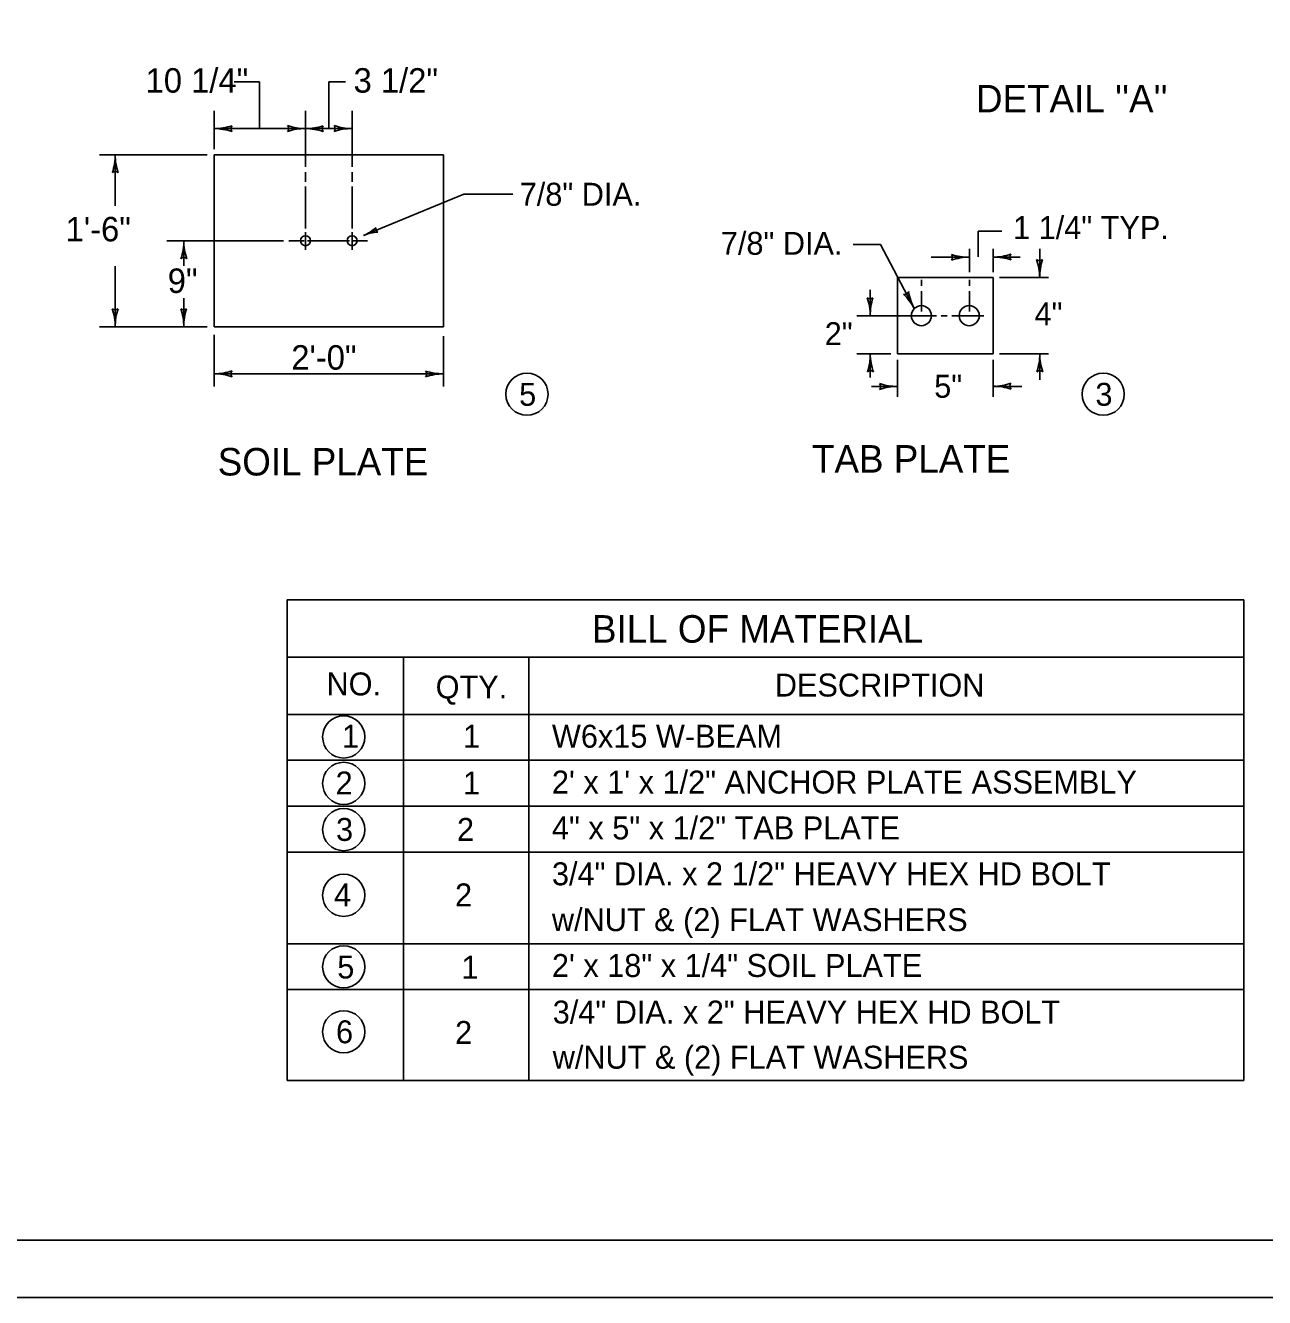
# Model space of a CAD drawing. Extents: x 999.6 to 1036.9, y 999.5 to 1022.9.
# Drawn here: x 1018.12 to 1028.93, y 1000 to 1011.1 of the extents above; entities that cross this region are included whole.
import ezdxf

# ---------------------------------------------------------------- set-up
doc = ezdxf.new("R2010")
doc.units = 0
for name, color, linetype in [('Default', 7, 'Continuous'), ('Level 1', 7, 'Continuous'), ('Level 10', 7, 'Continuous'), ('Level 11', 7, 'Continuous'), ('Level 14', 7, 'Continuous'), ('Level 2', 7, 'Continuous')]:
    doc.layers.add(name, color=color, linetype=linetype)

msp = doc.modelspace()

# ---------------------------------------------------------------- linework, layer by layer
at = {"layer": 'Default'}
for p, q in [((1020.404, 1006.086), (1028.746, 1006.086)), ((1020.404, 1006.086), (1020.404, 1001.892)), ((1028.746, 1006.086), (1028.746, 1001.892)), ((1020.404, 1005.586), (1028.746, 1005.586)), ((1021.418, 1005.586), (1021.418, 1001.892)), ((1022.511, 1005.586), (1022.511, 1001.892)), ((1020.404, 1005.086), (1028.746, 1005.086)), ((1020.404, 1004.686), (1028.746, 1004.686)), ((1020.404, 1004.286), (1028.746, 1004.286)), ((1020.404, 1003.886), (1028.746, 1003.886)), ((1020.404, 1003.086), (1028.746, 1003.086)), ((1020.404, 1002.686), (1028.746, 1002.686)), ((1020.404, 1001.892), (1028.746, 1001.892))]:
    msp.add_line(p, q, dxfattribs=at)
at = {"layer": 'Level 1'}
for p, q in [((1022.371, 1009.623), (1021.945, 1009.623)), ((1025.58, 1009.186), (1025.339, 1009.186))]:
    msp.add_line(p, q, dxfattribs=at)
for centre in [(1022.495, 1007.879), (1027.521, 1007.879), (1020.897, 1004.89), (1020.897, 1004.485), (1020.897, 1004.081), (1020.897, 1003.509), (1020.897, 1002.885), (1020.897, 1002.318)]:
    msp.add_circle(centre, 0.184, dxfattribs=at)
at = {"layer": 'Level 10'}
msp.add_line((1035.5, 1000.5), (1007, 1000.5), dxfattribs=at)
at = {"layer": 'Level 11'}
msp.add_lwpolyline([(1007, 1021.5), (1035.5, 1021.5), (1035.5, 1000.5), (1007, 1000.5)], close=True, dxfattribs=at)
at = {"layer": 'Level 14'}
msp.add_line((1036.36, 1000), (1000, 1000), dxfattribs=at)
at = {"layer": 'Level 2'}
for p, q in [((1020.162, 1010.603), (1019.943, 1010.603)), ((1020.162, 1010.196), (1020.162, 1010.603)), ((1020.767, 1010.196), (1020.767, 1010.603)), ((1020.767, 1010.603), (1020.913, 1010.603)), ((1019.767, 1010.017), (1019.767, 1010.35)), ((1020.564, 1009.863), (1020.564, 1010.35)), ((1020.97, 1009.863), (1020.97, 1010.35)), ((1020.97, 1010.196), (1019.767, 1010.196)), ((1019.707, 1009.968), (1018.766, 1009.968)), ((1018.905, 1009.968), (1018.905, 1009.523)), ((1021.767, 1009.968), (1019.767, 1009.968)), ((1019.767, 1008.468), (1019.767, 1009.968)), ((1021.767, 1008.468), (1021.767, 1009.968)), ((1020.564, 1009.731), (1020.564, 1009.816)), ((1020.97, 1009.731), (1020.97, 1009.816)), ((1020.564, 1009.325), (1020.564, 1009.691)), ((1020.97, 1009.325), (1020.97, 1009.691)), ((1021.945, 1009.623), (1021.071, 1009.264)), ((1020.564, 1009.138), (1020.564, 1009.292)), ((1020.97, 1009.138), (1020.97, 1009.292)), ((1026.43, 1009.077), (1026.43, 1009.302)), ((1026.43, 1009.302), (1026.636, 1009.302)), ((1020.371, 1009.218), (1019.354, 1009.218)), ((1019.503, 1009.218), (1019.503, 1008.998)), ((1020.552, 1009.218), (1020.418, 1009.218)), ((1020.948, 1009.218), (1020.58, 1009.218)), ((1021.103, 1009.218), (1020.969, 1009.218)), ((1025.873, 1008.626), (1025.58, 1009.186)), ((1026.354, 1008.942), (1026.354, 1009.147)), ((1026.56, 1008.942), (1026.56, 1009.147)), ((1026.967, 1009.146), (1026.967, 1008.897)), ((1026.354, 1009.075), (1026.019, 1009.075)), ((1026.797, 1009.075), (1026.56, 1009.075)), ((1018.905, 1008.996), (1018.905, 1008.468)), ((1025.489, 1008.79), (1025.489, 1008.564)), ((1026.56, 1008.897), (1025.727, 1008.897)), ((1025.727, 1008.897), (1025.727, 1008.231)), ((1025.935, 1008.878), (1025.935, 1008.824)), ((1026.356, 1008.878), (1026.356, 1008.824)), ((1026.56, 1008.897), (1026.56, 1008.231)), ((1026.615, 1008.897), (1027.043, 1008.897)), ((1019.503, 1008.717), (1019.503, 1008.468)), ((1025.935, 1008.779), (1025.935, 1008.601)), ((1026.356, 1008.779), (1026.356, 1008.601)), ((1019.707, 1008.468), (1018.766, 1008.468)), ((1021.767, 1008.468), (1019.767, 1008.468)), ((1026.066, 1008.564), (1025.372, 1008.564)), ((1026.161, 1008.564), (1026.109, 1008.564)), ((1026.479, 1008.564), (1026.202, 1008.564)), ((1019.767, 1008.397), (1019.767, 1007.945)), ((1021.767, 1008.386), (1021.767, 1007.945)), ((1025.669, 1008.231), (1025.372, 1008.231)), ((1025.489, 1008.231), (1025.489, 1008.024)), ((1026.56, 1008.231), (1025.727, 1008.231)), ((1025.727, 1008.178), (1025.727, 1007.857)), ((1026.56, 1008.178), (1026.56, 1007.857)), ((1026.615, 1008.231), (1027.043, 1008.231)), ((1026.967, 1008.231), (1026.967, 1008.005)), ((1019.767, 1008.057), (1021.767, 1008.057)), ((1025.727, 1007.947), (1025.501, 1007.947)), ((1026.81, 1007.947), (1026.56, 1007.947))]:
    msp.add_line(p, q, dxfattribs=at)
for centre, radius in [((1020.564, 1009.218), 0.0437), ((1020.97, 1009.218), 0.0437), ((1025.935, 1008.564), 0.0875), ((1026.352, 1008.564), 0.0875)]:
    msp.add_circle(centre, radius, dxfattribs=at)
for centre, radius, start, end in [((1019.769, 1010.685), 0.489, 269.7664, 288.4352), ((1019.765, 1009.707), 0.489, 71.1136, 89.7603), ((1019.769, 1010.685), 0.489, 269.7542, 269.7664), ((1019.953, 1010.195), 0.0391, 138.541, 220.6577), ((1020.378, 1010.197), 0.0391, 318.4654, 40.5821), ((1020.561, 1009.707), 0.489, 89.6908, 108.3596), ((1020.566, 1010.685), 0.489, 251.038, 269.6847), ((1020.565, 1010.684), 0.489, 269.6499, 288.3187), ((1020.559, 1009.707), 0.489, 70.9971, 89.6438), ((1020.565, 1010.684), 0.489, 269.6377, 269.6499), ((1020.561, 1009.707), 0.489, 89.6786, 89.6908), ((1020.748, 1010.194), 0.0391, 138.4245, 220.5412), ((1020.784, 1010.197), 0.0391, 318.457, 40.5737), ((1020.973, 1010.685), 0.489, 251.0296, 269.6763), ((1020.967, 1009.707), 0.489, 89.6824, 108.3512), ((1020.967, 1009.707), 0.489, 89.6702, 89.6824), ((1018.416, 1009.968), 0.489, 341.2983, 359.945), ((1019.393, 1009.967), 0.489, 179.9511, 198.6199), ((1019.393, 1009.967), 0.489, 179.9389, 179.9511), ((1018.904, 1009.782), 0.0391, 48.7257, 130.8424), ((1020.917, 1009.623), 0.391, 293.2957, 311.9424), ((1021.226, 1008.904), 0.391, 94.6208, 113.2896), ((1021.226, 1008.904), 0.391, 113.2896, 113.3018), ((1021.208, 1009.322), 0.0313, 162.3983, 244.515), ((1019.014, 1009.216), 0.489, 341.5264, 0.1732), ((1019.991, 1009.219), 0.489, 180.1793, 198.8481), ((1019.991, 1009.219), 0.489, 180.167, 180.1793), ((1019.503, 1009.032), 0.0391, 48.9539, 131.0706), ((1026.168, 1009.073), 0.0391, 319.3774, 41.4941), ((1026.349, 1009.563), 0.489, 251.9499, 270.5967), ((1026.359, 1008.586), 0.489, 90.6028, 109.2716), ((1026.359, 1008.586), 0.489, 90.5906, 90.6028), ((1026.555, 1009.563), 0.489, 270.6028, 289.2716), ((1026.566, 1008.586), 0.489, 71.9499, 90.5967), ((1026.555, 1009.563), 0.489, 270.5906, 270.6028), ((1026.746, 1009.077), 0.0391, 139.3774, 221.4941), ((1026.965, 1009.083), 0.0391, 229.3774, 311.4941), ((1026.478, 1008.892), 0.489, 0.6028, 19.2716), ((1027.456, 1008.902), 0.489, 161.9499, 180.5967), ((1026.478, 1008.892), 0.489, 0.5906, 0.6028), ((1025.487, 1008.75), 0.0391, 229.3774, 311.4941), ((1025.001, 1008.559), 0.489, 0.6028, 19.2716), ((1025.978, 1008.569), 0.489, 161.9499, 180.5967), ((1025.788, 1008.788), 0.0391, 256.6733, 338.79), ((1025.443, 1008.395), 0.489, 27.8987, 46.5675), ((1026.306, 1008.852), 0.489, 189.2459, 207.8926), ((1018.903, 1008.654), 0.0391, 229.1355, 311.2522), ((1018.416, 1008.465), 0.489, 0.3609, 19.0297), ((1019.393, 1008.471), 0.489, 161.708, 180.3548), ((1019.501, 1008.654), 0.0391, 229.3949, 311.5116), ((1019.014, 1008.463), 0.489, 0.6203, 19.2891), ((1019.991, 1008.473), 0.489, 161.9675, 180.6142), ((1025.443, 1008.395), 0.489, 27.8865, 27.8987), ((1018.416, 1008.465), 0.489, 0.3487, 0.3609), ((1019.014, 1008.463), 0.489, 0.6081, 0.6203), ((1025.001, 1008.559), 0.489, 0.5906, 0.6028), ((1025.001, 1008.225), 0.489, 341.9499, 0.5967), ((1025.978, 1008.236), 0.489, 180.6028, 199.2716), ((1025.978, 1008.236), 0.489, 180.5906, 180.6028), ((1026.478, 1008.225), 0.489, 341.9499, 0.5967), ((1027.456, 1008.236), 0.489, 180.6028, 199.2716), ((1027.456, 1008.236), 0.489, 180.5906, 180.6028), ((1019.766, 1008.546), 0.489, 270.1455, 288.8143), ((1019.768, 1007.568), 0.489, 71.4926, 90.1394), ((1019.766, 1008.546), 0.489, 270.1332, 270.1455), ((1019.953, 1008.057), 0.0391, 138.9201, 221.0368), ((1021.581, 1008.055), 0.0391, 319.3774, 41.4941), ((1021.762, 1008.546), 0.489, 251.9499, 270.5967), ((1021.772, 1007.568), 0.489, 90.6028, 109.2716), ((1021.772, 1007.568), 0.489, 90.5906, 90.6028), ((1025.491, 1008.045), 0.0391, 49.3774, 131.4941), ((1026.969, 1008.045), 0.0391, 49.3774, 131.4941), ((1025.541, 1007.945), 0.0391, 319.3774, 41.4941), ((1025.722, 1008.436), 0.489, 251.9499, 270.5967), ((1025.732, 1007.459), 0.489, 90.6028, 109.2716), ((1025.732, 1007.459), 0.489, 90.5906, 90.6028), ((1026.555, 1008.436), 0.489, 270.6028, 289.2716), ((1026.566, 1007.459), 0.489, 71.9499, 90.5967), ((1026.555, 1008.436), 0.489, 270.5906, 270.6028), ((1026.746, 1007.949), 0.0391, 139.3774, 221.4941)]:
    msp.add_arc(centre, radius, start, end, dxfattribs=at)

# ---------------------------------------------------------------- texts
at = {"layer": 'Default'}
for s, height, p in [('BILL OF MATERIAL', 0.24, (1023.062, 1005.712)), ('NO.', 0.2, (1020.747, 1005.252)), ('QTY.', 0.2, (1021.699, 1005.225)), ('DESCRIPTION', 0.2, (1024.657, 1005.242))]:
    msp.add_text(s, height=height, dxfattribs=at).set_placement(p)
at = {"layer": 'Level 1'}
for s, p in [('10 1/4"', (1019.169, 1010.509)), ('3 1/2"', (1020.983, 1010.509)), ('1\'-6"', (1018.472, 1009.212)), ('9"', (1019.362, 1008.762)), ('2\'-0"', (1020.44, 1008.093))]:
    msp.add_text(s, height=0.2136, rotation=360, dxfattribs=at).set_placement(p)
for s, height, p in [("DETAIL ''A''", 0.24, (1026.411, 1010.337)), ('7/8" DIA. ', 0.2, (1022.432, 1009.523)), ('1 1/4" TYP.', 0.2, (1026.735, 1009.232)), ('7/8" DIA. ', 0.2, (1024.186, 1009.095)), ('4"', 0.2, (1026.922, 1008.479)), ('2"', 0.2, (1025.092, 1008.307)), ('5"', 0.2, (1026.047, 1007.848)), ('5', 0.2, (1022.427, 1007.778)), ('3', 0.2, (1027.453, 1007.778)), ('SOIL PLATE', 0.24, (1019.798, 1007.17)), ('TAB PLATE', 0.24, (1024.981, 1007.195)), ('1', 0.2, (1020.882, 1004.796)), ('1', 0.2, (1021.937, 1004.796)), ('W6x15 W-BEAM', 0.2, (1022.713, 1004.796)), ('2', 0.2, (1020.826, 1004.388)), ('1', 0.2, (1021.937, 1004.388)), ('2\' x 1\' x 1/2" ANCHOR PLATE ASSEMBLY', 0.2, (1022.713, 1004.396)), ('3', 0.2, (1020.83, 1003.983)), ('2', 0.2, (1021.885, 1003.983)), ('4" x 5" x 1/2" TAB PLATE', 0.2, (1022.713, 1003.996)), ('3/4" DIA. x 2 1/2" HEAVY HEX HD BOLT', 0.2, (1022.713, 1003.596)), ('4', 0.2, (1020.813, 1003.412)), ('2', 0.2, (1021.868, 1003.412)), ('w/NUT & (2) FLAT WASHERS', 0.2, (1022.713, 1003.196)), ('5', 0.2, (1020.841, 1002.783)), ('1', 0.2, (1021.924, 1002.781)), ('2\' x 18" x 1/4" SOIL PLATE', 0.2, (1022.713, 1002.796)), ('3/4" DIA. x 2" HEAVY HEX HD BOLT', 0.2, (1022.72, 1002.39)), ('6', 0.2, (1020.83, 1002.218)), ('2', 0.2, (1021.868, 1002.212)), ('w/NUT & (2) FLAT WASHERS', 0.2, (1022.72, 1001.996))]:
    msp.add_text(s, height=height, dxfattribs=at).set_placement(p)

doc.saveas('drawing.dxf')
